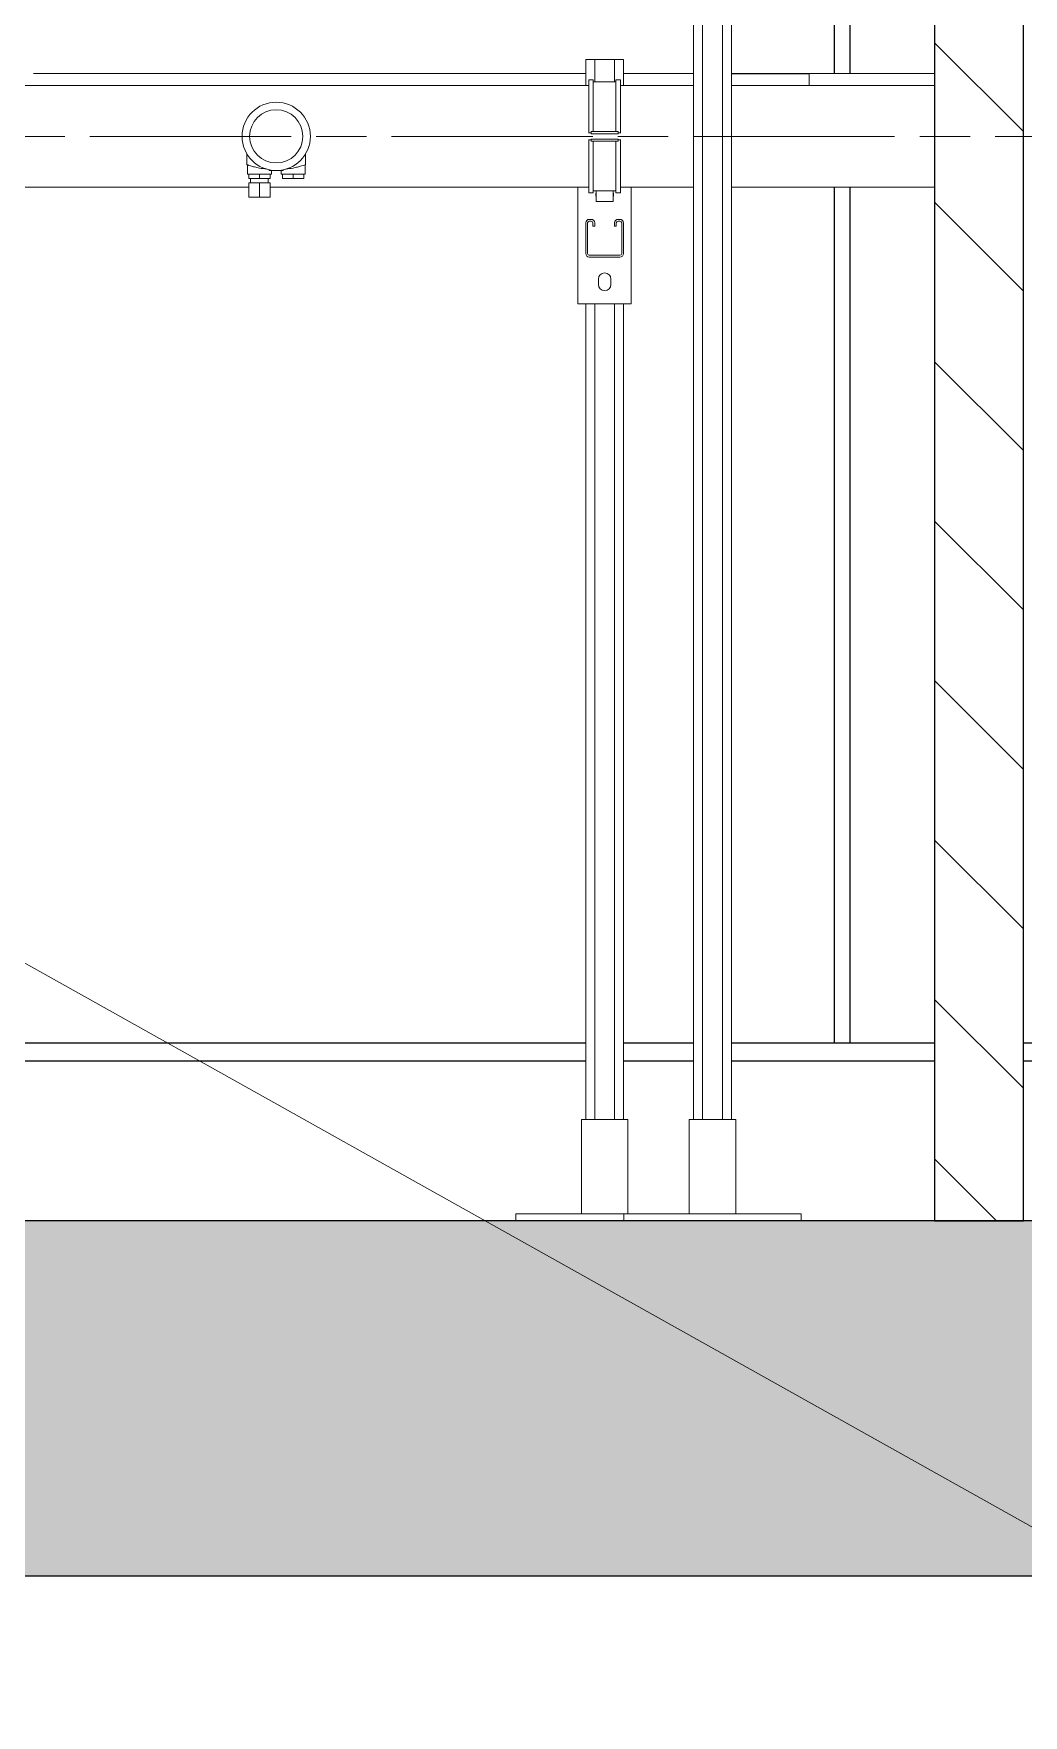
# Model space of a CAD drawing. Header units: millimetres. Extents: x -4172 to 126100, y -2 to 142133.
# Drawn here: x 94695 to 97482, y 18843 to 23578 of the extents above; entities that cross this region are included whole.
import ezdxf

# ---------------------------------------------------------------- set-up
doc = ezdxf.new("R2010")
doc.units = ezdxf.units.MM
doc.header["$LTSCALE"] = 100
doc.linetypes.add('CHAIN', pattern=[0.3543, 0.2362, -0.0295, 0.0591, -0.0295])
for name, color, linetype, lineweight in [('Hatch', 7, 'Continuous', 18), ('Symbol', 7, 'Continuous', 18), ('Visible', 7, 'Continuous', 25)]:
    doc.layers.add(name, color=color, linetype=linetype, lineweight=lineweight)
for name, color, linetype, lineweight, true_color in [('P_Biomass (BM)', 150, 'Continuous', 18, 0x007fff), ('P_BioMass CenterLine', 150, 'CHAIN', 18, 0x007fff), ('P_Cable Ducts (CD)', 30, 'Continuous', 18, 0xff7f00)]:
    doc.layers.add(name, color=color, linetype=linetype, lineweight=lineweight, true_color=true_color)

# ---------------------------------------------------------------- blocks, each defined once
blk = doc.blocks.new('Balloon50')
at = {"layer": 'Symbol'}
blk.add_line((938.694, 214.088), (995.2, 182.466), dxfattribs=at)

msp = doc.modelspace()

# ---------------------------------------------------------------- hatches: boundary and pattern name
at = {"layer": 'Hatch'}
h = msp.add_hatch(dxfattribs=at)
h.set_pattern_fill('ANSI31', color=256, scale=2540, angle=90.00021, style=0)
h.set_pattern_definition([(135.0002, (0, 0), (-224.5056, -224.5072), [])])
h.paths.add_polyline_path([(84232.42, 26235.4), (84232.42, 20235.4), (84482.42, 20235.4), (84482.42, 25985.4), (97232.42, 25985.4), (97232.42, 20235.4), (97482.42, 20235.4), (97482.42, 26235.4)])
h = msp.add_hatch(dxfattribs=at)
h.set_pattern_fill('AR-CONC', color=256, scale=53.832768, angle=45, style=0)
h.set_pattern_definition([(95, (0, 0), (296.9157, 249.1419), [40.3746, -444.1203]), (40, (0, 0), (-339.1422, 233.5094), [32.2997, -355.2963]), (145.45144, (24.74, 20.76), (-42.2265, 482.6513), [34.3131, -377.4442]), (91.1842, (-76.13, 76.13), (469.2567, 343.2451), [60.562, -666.1805]), (141.63564, (-37, 104.73), (-15.0194, 726.587), [51.4697, -566.1666]), (36.18416, (-76.13, 76.13), (-15.0194, 726.587), [48.4495, -532.9444]), (66, (-19.03, 95.16), (380.4747, 73.9568), [40.3746, -444.1203]), (11, (-19.03, 95.16), (-183.4129, 368.6513), [32.2997, -355.2963]), (116.45144, (12.67, 101.33), (197.0618, 442.6081), [34.3131, -377.4442]), (82.5, (0, 0), (-122.08905, 131.34647), [0, -350.98965, 0, -360.67955, 0, -356.6421]), (52.5, (0, 0), (-49.99608, 250.27363), [0, -205.64117, 0, -342.91473, 0, -135.92774]), (12.5, (-84.89, -84.89), (211.7879, 194.61663), [0, -134.5819, 0, -419.8956, 0, -557.16915]), (2.5, (-122.95, -122.95), (183.88734, 260.0983), [0, -174.9565, 0, -278.85374, 0, -395.67085])])
h.paths.add_polyline_path([(83982.42, 19235.4), (97732.42, 19235.4), (97732.42, 20235.4), (97482.42, 20235.4), (97232.42, 20235.4), (84482.42, 20235.4), (84232.42, 20235.4), (83982.42, 20235.4)])

# ---------------------------------------------------------------- linework, layer by layer
at = {"layer": 'P_Biomass (BM)'}
for p, q in [((96553.67, 25255.4), (96553.67, 20520.4)), ((96578.92, 25255.4), (96578.92, 20520.4)), ((96634.67, 25255.4), (96634.67, 20520.4)), ((96659.92, 25255.4), (96659.92, 20520.4)), ((96249.77, 23505.4), (96259.77, 23505.4)), ((96249.77, 23505.4), (96249.77, 23432.03)), ((96265.02, 23505.4), (96259.77, 23505.4)), ((96265.02, 23505.4), (96275.02, 23505.4)), ((96330.77, 23505.4), (96275.02, 23505.4)), ((96275.02, 23505.4), (96275.02, 23442.9)), ((96330.77, 23505.4), (96340.77, 23505.4)), ((96330.77, 23505.4), (96330.77, 23442.9)), ((96346.02, 23505.4), (96340.77, 23505.4)), ((96346.02, 23505.4), (96356.02, 23505.4)), ((96356.02, 23505.4), (96356.02, 23432.03)), ((96258.52, 23447.9), (96258.52, 23299.12)), ((96271.02, 23447.9), (96258.52, 23447.9)), ((96271.02, 23447.9), (96271.02, 23302.9)), ((96334.77, 23442.9), (96271.02, 23442.9)), ((96334.77, 23447.9), (96334.77, 23302.9)), ((96347.27, 23447.9), (96334.77, 23447.9)), ((96347.27, 23447.9), (96347.27, 23299.12)), ((94547.89, 23432.03), (96258.52, 23432.03)), ((96347.27, 23432.03), (96553.67, 23432.03)), ((96659.92, 23432.03), (97232.42, 23432.03)), ((96264.77, 23302.9), (96264.77, 23296.65)), ((96264.77, 23302.9), (96341.02, 23302.9)), ((96341.02, 23296.65), (96341.02, 23302.9)), ((96258.52, 23298.12), (96258.52, 23299.12)), ((96258.52, 23299.12), (96264.77, 23299.12)), ((96258.52, 23280.18), (96258.52, 23279.18)), ((96258.52, 23130.4), (96258.52, 23279.18)), ((96258.52, 23279.18), (96264.77, 23279.18)), ((96264.77, 23296.65), (96341.02, 23296.65)), ((96264.77, 23275.4), (96264.77, 23281.65)), ((96264.77, 23281.65), (96341.02, 23281.65)), ((96264.77, 23275.4), (96341.02, 23275.4)), ((96271.02, 23130.4), (96271.02, 23275.4)), ((96334.77, 23130.4), (96334.77, 23275.4)), ((96341.02, 23299.12), (96347.27, 23299.12)), ((96341.02, 23281.65), (96341.02, 23275.4)), ((96341.02, 23279.18), (96347.27, 23279.18)), ((96347.27, 23299.12), (96347.27, 23298.12)), ((96347.27, 23279.18), (96347.27, 23280.18)), ((96347.27, 23130.4), (96347.27, 23279.18)), ((95295.16, 23240.1), (95295.16, 23209.49)), ((95296.64, 23208.97), (95296.64, 23182.9)), ((95459.14, 23208.97), (95459.14, 23182.9)), ((95460.63, 23240.1), (95460.63, 23209.49)), ((95296.64, 23182.9), (95300.39, 23182.9)), ((95302, 23182.9), (95300.39, 23182.9)), ((95300.39, 23182.9), (95300.39, 23170.4)), ((95330.39, 23170.4), (95300.39, 23170.4)), ((95330.39, 23157.9), (95300.39, 23157.9)), ((95300.39, 23157.9), (95300.39, 23117.9)), ((95302, 23182.9), (95328.78, 23182.9)), ((95305.39, 23170.4), (95305.39, 23157.9)), ((95330.39, 23182.9), (95328.78, 23182.9)), ((95332, 23182.9), (95330.39, 23182.9)), ((95330.39, 23182.9), (95330.39, 23170.4)), ((95360.39, 23170.4), (95330.39, 23170.4)), ((95360.39, 23157.9), (95330.39, 23157.9)), ((95330.39, 23157.9), (95330.39, 23117.9)), ((95332, 23182.9), (95358.78, 23182.9)), ((95355.39, 23170.4), (95355.39, 23157.9)), ((95358.46, 23194.95), (95358.46, 23192.9)), ((95362.43, 23192.9), (95358.46, 23192.9)), ((95360.39, 23182.9), (95358.78, 23182.9)), ((95360.39, 23182.9), (95360.39, 23170.4)), ((95360.39, 23182.9), (95364.14, 23182.9)), ((95360.39, 23157.9), (95360.39, 23117.9)), ((95362.43, 23194.22), (95362.43, 23192.9)), ((95362.43, 23192.9), (95393.36, 23192.9)), ((95364.14, 23192.9), (95364.14, 23182.9)), ((95391.64, 23192.9), (95391.64, 23182.9)), ((95391.64, 23182.9), (95395.39, 23182.9)), ((95393.36, 23194.22), (95393.36, 23192.9)), ((95397.33, 23192.9), (95393.36, 23192.9)), ((95397, 23182.9), (95395.39, 23182.9)), ((95395.39, 23182.9), (95395.39, 23170.4)), ((95425.39, 23170.4), (95395.39, 23170.4)), ((95397, 23182.9), (95423.78, 23182.9)), ((95397.33, 23194.95), (95397.33, 23192.9)), ((95425.39, 23182.9), (95423.78, 23182.9)), ((95425.39, 23199.95), (95425.39, 23199.95)), ((95427, 23182.9), (95425.39, 23182.9)), ((95425.39, 23182.9), (95425.39, 23170.4)), ((95455.39, 23170.4), (95425.39, 23170.4)), ((95427, 23182.9), (95453.78, 23182.9)), ((95455.39, 23182.9), (95453.78, 23182.9)), ((95455.39, 23182.9), (95455.39, 23170.4)), ((95455.39, 23182.9), (95459.14, 23182.9)), ((94252.89, 23146.28), (95300.39, 23146.28)), ((95330.39, 23117.9), (95300.39, 23117.9)), ((95360.39, 23117.9), (95330.39, 23117.9)), ((95360.39, 23146.28), (96258.52, 23146.28)), ((96227.89, 23146.28), (96227.89, 22817.28)), ((96258.52, 23130.4), (96271.02, 23130.4)), ((96271.02, 23135.4), (96279.14, 23135.4)), ((96279.14, 23135.4), (96326.64, 23135.4)), ((96279.14, 23135.4), (96279.14, 23105.4)), ((96326.64, 23135.4), (96326.64, 23105.4)), ((96326.64, 23135.4), (96334.77, 23135.4)), ((96334.77, 23130.4), (96347.27, 23130.4)), ((96347.27, 23146.28), (96553.67, 23146.28)), ((96377.89, 22817.28), (96377.89, 23146.28)), ((96659.92, 23146.28), (97232.42, 23146.28)), ((96326.64, 23105.4), (96279.14, 23105.4)), ((96249.77, 23045.4), (96249.77, 22959.15)), ((96254.77, 22959.15), (96254.77, 23045.4)), ((96265.02, 23055.4), (96259.77, 23055.4)), ((96259.77, 23050.4), (96265.02, 23050.4)), ((96270.02, 23045.4), (96270.02, 23036.65)), ((96270.02, 23036.65), (96275.02, 23036.65)), ((96275.02, 23036.65), (96275.02, 23045.4)), ((96330.77, 23045.4), (96330.77, 23036.65)), ((96330.77, 23036.65), (96335.77, 23036.65)), ((96335.77, 23036.65), (96335.77, 23045.4)), ((96346.02, 23055.4), (96340.77, 23055.4)), ((96340.77, 23050.4), (96346.02, 23050.4)), ((96351.02, 23045.4), (96351.02, 22959.15)), ((96356.02, 22959.15), (96356.02, 23045.4)), ((96346.02, 22954.15), (96259.77, 22954.15)), ((96259.77, 22949.15), (96346.02, 22949.15)), ((96285.39, 22872.28), (96285.39, 22887.28)), ((96320.39, 22887.28), (96320.39, 22872.28)), ((96227.89, 22817.28), (96377.89, 22817.28)), ((96249.77, 22817.28), (96249.77, 20520.4)), ((96275.02, 22817.28), (96275.02, 20520.4)), ((96330.77, 22817.28), (96330.77, 20520.4)), ((96356.02, 22817.28), (96356.02, 20520.4)), ((96237.52, 20255.4), (96237.52, 20520.4)), ((96237.52, 20520.4), (96368.27, 20520.4)), ((96368.27, 20255.4), (96368.27, 20520.4)), ((96541.42, 20520.4), (96672.17, 20520.4)), ((96541.42, 20255.4), (96541.42, 20520.4)), ((96672.17, 20255.4), (96672.17, 20520.4)), ((96052.89, 20255.4), (96356.8, 20255.4)), ((96052.89, 20235.4), (96052.89, 20255.4)), ((96356.8, 20255.4), (96856.8, 20255.4)), ((96356.8, 20235.4), (96356.8, 20255.4)), ((96856.8, 20235.4), (96856.8, 20255.4))]:
    msp.add_line(p, q, dxfattribs=at)
for radius in [96.18, 74.96]:
    msp.add_circle((95377.89, 23289.15), radius, dxfattribs=at)
for centre, radius, start, end in [((95377.89, 23445.4), 250, 259.04722, 263.769), ((95377.89, 23445.4), 250, 276.231, 280.95278), ((96295.39, 23124.78), 17.5, 158.21321, 201.78679), ((96310.39, 23124.78), 17.5, 338.21321, 21.78679), ((96259.77, 23045.4), 10, 90, 180), ((96259.77, 23045.4), 5, 90, 180), ((96265.02, 23045.4), 10, 0, 90), ((96265.02, 23045.4), 5, 0, 90), ((96340.77, 23045.4), 10, 90, 180), ((96340.77, 23045.4), 5, 90, 180), ((96346.02, 23045.4), 10, 0, 90), ((96346.02, 23045.4), 5, 0, 90), ((96259.77, 22959.15), 10, 180, 270), ((96259.77, 22959.15), 5, 180, 270), ((96346.02, 22959.15), 10, 270, 0), ((96346.02, 22959.15), 5, 270, 0), ((96302.89, 22887.28), 17.5, 0, 180), ((96302.89, 22872.28), 17.5, 180, 0)]:
    msp.add_arc(centre, radius, start, end, dxfattribs=at)
for points, knots in [([(95295.16, 23209.49), (95295.16, 23209.49), (95295.16, 23209.49), (95295.23, 23209.46), (95296.13, 23209.14), (95299.59, 23207.97), (95302.18, 23207.12), (95308.75, 23205.13), (95312.71, 23204), (95321.28, 23201.86), (95325.81, 23200.84), (95330.39, 23199.95)], [-2.2570602, -2.2570602, -2.2570602, -2.2570602, -2.2374266, -2.2374266, -1.7027674, -1.7027674, -1.1397398, -1.1397398, -0.5606326, -0.5606326, 0, 0, 0, 0]), ([(95425.39, 23199.95), (95429.76, 23200.8), (95434.08, 23201.76), (95442.15, 23203.76), (95445.86, 23204.79), (95452.31, 23206.71), (95454.99, 23207.58), (95458.85, 23208.86), (95460.05, 23209.28), (95460.57, 23209.47), (95460.63, 23209.49), (95460.63, 23209.49)], [-3.2040286, -3.2040286, -3.2040286, -3.2040286, -2.6702293, -2.6702293, -2.1390184, -2.1390184, -1.6018016, -1.6018016, -1.0849327, -1.0849327, -0.9490741, -0.9490741, -0.9490741, -0.9490741])]:
    msp.add_open_spline(points, degree=3, knots=knots, dxfattribs=at)
at = {"layer": 'P_BioMass CenterLine', "ltscale": 23.990969}
msp.add_line((94002.89, 23289.15), (98852.42, 23289.15), dxfattribs=at)
at = {"layer": 'P_Cable Ducts (CD)'}
for p, q in [((94694.54, 23465.78), (96249.77, 23465.78)), ((96356.02, 23465.78), (96553.67, 23465.78)), ((96878.64, 23432.03), (96878.64, 23465.78)), ((97045.11, 23465.78), (96878.64, 23465.78)), ((97045.11, 23465.78), (97232.42, 23465.78))]:
    msp.add_line(p, q, dxfattribs=at)
at = {"layer": 'Visible'}
for p, q in [((97482.42, 20235.4), (97482.42, 26235.4)), ((97232.42, 25985.4), (97232.42, 20235.4)), ((96950.82, 23465.78), (96950.82, 24705.03)), ((96994.36, 23465.78), (96994.36, 24705.03)), ((96659.92, 23465.78), (96878.64, 23465.78)), ((96950.82, 20735.4), (96950.82, 23146.28)), ((96994.36, 20735.4), (96994.36, 23146.28)), ((96249.77, 20735.4), (94644.92, 20735.4)), ((96553.67, 20735.4), (96356.02, 20735.4)), ((97232.42, 20735.4), (96659.92, 20735.4)), ((98582.42, 20735.4), (97482.42, 20735.4)), ((96249.77, 20685.4), (94669.92, 20685.4)), ((96553.67, 20685.4), (96356.02, 20685.4)), ((97232.42, 20685.4), (96659.92, 20685.4)), ((100232.42, 20685.4), (97482.42, 20685.4)), ((97732.42, 20235.4), (83982.42, 20235.4)), ((97232.42, 20235.4), (97482.42, 20235.4)), ((83982.42, 19235.4), (97732.42, 19235.4))]:
    msp.add_line(p, q, dxfattribs=at)

# ---------------------------------------------------------------- block references
at = {"layer": 'Symbol', "xscale": 100, "yscale": 100, "zscale": 100}
msp.add_blockref('Balloon50', (0, 0), dxfattribs=at)

doc.saveas('drawing.dxf')
